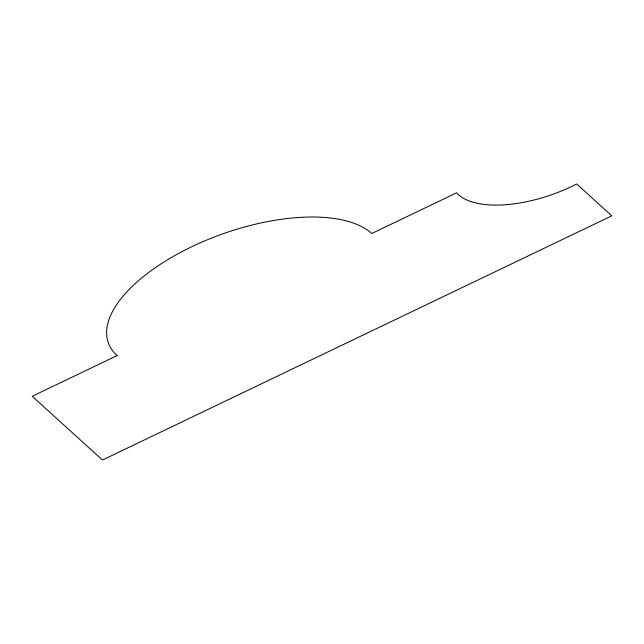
<?xml version="1.0" encoding="UTF-8"?>
<svg xmlns="http://www.w3.org/2000/svg" width="644" height="644" viewBox="0 0 644 644"><rect width="100%" height="100%" fill="white"/><g stroke="black" fill="none" stroke-linecap="round" stroke-linejoin="round"><path stroke-width="0.97" d="M117.087 355.593L32.2 396.293L102.452 460.033L611.8 215.837L576.67 183.967A90.876 40.548 -19.5 0 1 456.652 192.798L371.765 233.498A144.401 64.432 -19.5 0 0 191.735 246.741A144.401 64.432 -19.5 0 0 117.087 355.593"/></g></svg>
